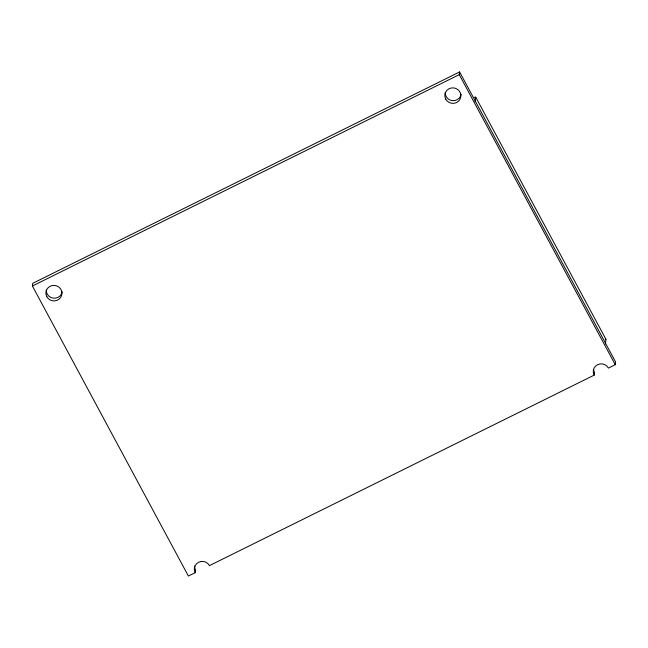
<?xml version="1.0" encoding="UTF-8"?>
<svg xmlns="http://www.w3.org/2000/svg" width="648" height="648" viewBox="0 0 648 648"><rect width="100%" height="100%" fill="white"/><g stroke="black" fill="none" stroke-linecap="round" stroke-linejoin="round"><path stroke-width="0.97" d="M32.4 286.003L32.74 283.306L459.61 71.952L615.6 361.997L615.26 364.694L608.423 368.08A8.043 7.752 7.2 0 0 597.577 364.694A8.043 7.752 7.2 0 0 594.176 375.135L209.474 565.607A8.043 7.752 7.2 0 0 198.636 562.229A8.043 7.752 7.2 0 0 195.226 572.662L188.39 576.048L32.4 286.003L459.27 74.642L459.61 71.952M195.226 572.662L195.566 569.973A8.043 7.752 7.2 0 1 194.667 566.044M475.138 101.849L475.729 97.16L473.648 97.484M594.176 375.135L594.516 372.438A8.043 7.752 7.2 0 1 593.633 369.514M605.37 344.023L605.969 339.333L475.729 97.16M605.208 339.147L605.969 339.333M459.27 74.642L615.26 364.694M461.125 94.316A8.043 7.752 7.2 0 1 452.353 100.626A8.043 7.752 7.2 0 1 445.184 92.518M62.184 291.843A8.043 7.752 7.2 0 1 53.403 298.161A8.043 7.752 7.2 0 1 46.235 290.053M46.802 296.671A8.043 7.752 7.2 0 0 60.71 297.367A8.043 7.752 7.2 0 0 54.27 285.395A8.043 7.752 7.2 0 0 46.802 296.671M445.743 99.144A8.043 7.752 7.2 0 0 459.651 99.841A8.043 7.752 7.2 0 0 453.211 87.869A8.043 7.752 7.2 0 0 445.743 99.144"/></g></svg>
